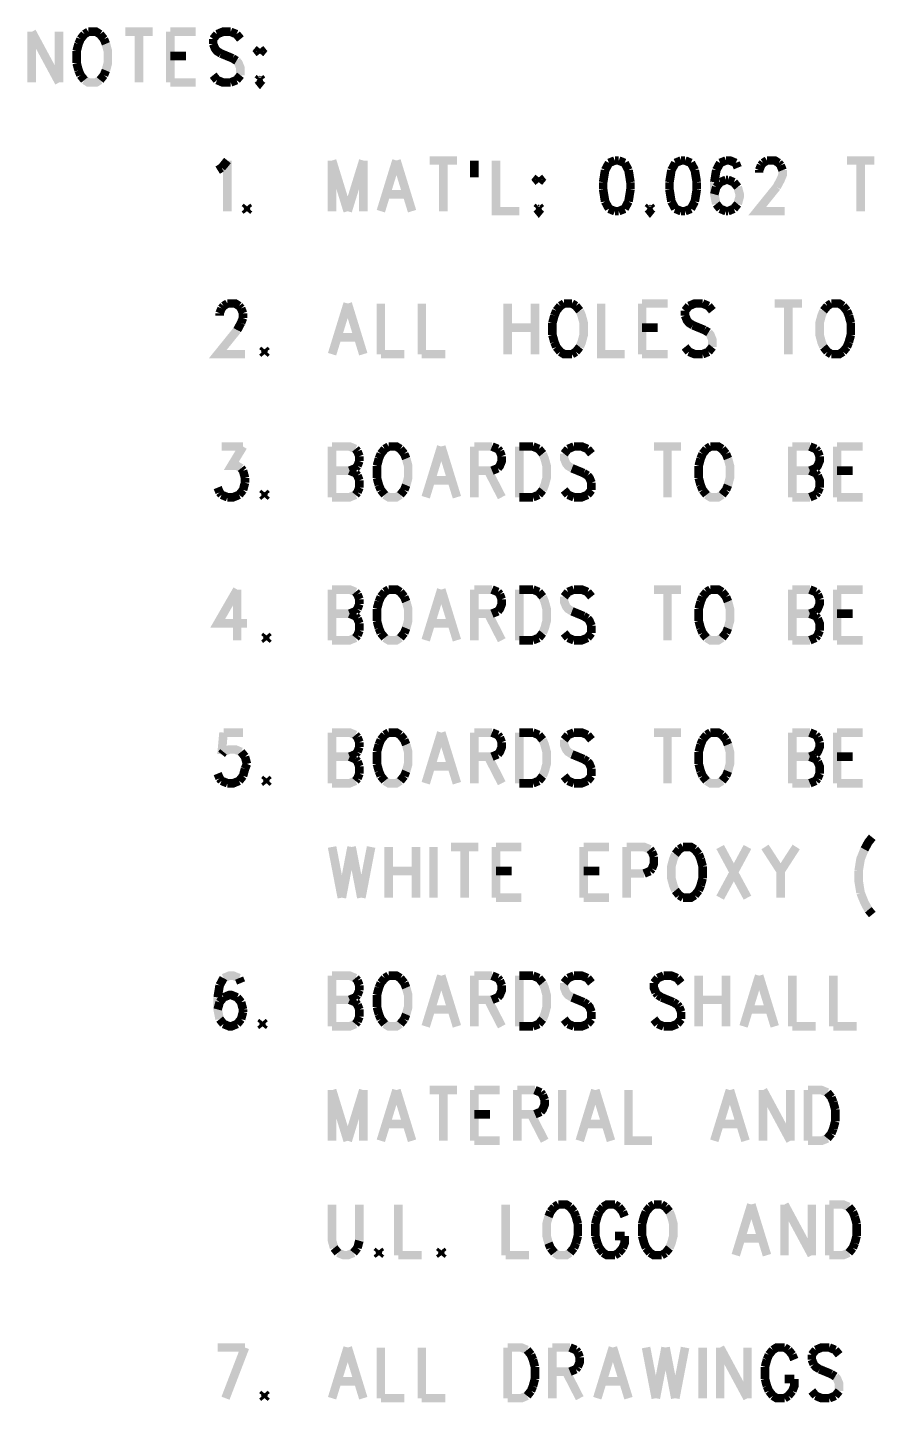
# Model space of a CAD drawing. Extents: x 7.02 to 14.89, y 5.02 to 10.28.
# Drawn here: x 7.025 to 8.513, y 5.025 to 7.429 of the extents above; entities that cross this region are included whole.
import ezdxf

# ---------------------------------------------------------------- set-up
doc = ezdxf.new("R2010")
doc.units = 0
doc.layers.add('DD_PHO', color=6, linetype='CONTINUOUS')

msp = doc.modelspace()

# ---------------------------------------------------------------- linework, layer by layer
at = {"layer": 'DD_PHO', "const_width": 0.015}
for points in [[(7.0325, 7.42109), (7.0325, 7.3325)], [(7.0325, 7.42109), (7.08022, 7.3325)], [(7.08022, 7.42109), (7.08022, 7.3325)], [(7.13136, 7.42109), (7.12454, 7.41687)], [(7.15181, 7.41687), (7.145, 7.42109), (7.13136, 7.42109)], [(7.19613, 7.42109), (7.24386, 7.42109)], [(7.22, 7.42109), (7.22, 7.3325)], [(7.27454, 7.42109), (7.27454, 7.3325)], [(7.27454, 7.42109), (7.31886, 7.42109)], [(7.38022, 7.42109), (7.36659, 7.42109), (7.35636, 7.41687)], [(7.39045, 7.41687), (7.38022, 7.42109)], [(7.11431, 7.4), (7.1109, 7.38734)], [(7.11772, 7.40843), (7.11431, 7.4)], [(7.12454, 7.41687), (7.11772, 7.40843)], [(7.15863, 7.40843), (7.15181, 7.41687)], [(7.16204, 7.4), (7.15863, 7.40843)], [(7.16204, 7.35359), (7.16545, 7.36625), (7.16545, 7.38734), (7.16204, 7.4)], [(7.35636, 7.41687), (7.34954, 7.40843)], [(7.34954, 7.40843), (7.34954, 7.4)], [(7.34954, 7.4), (7.35295, 7.39156), (7.35636, 7.38734), (7.36318, 7.38312)], [(7.39727, 7.40843), (7.39045, 7.41687)], [(7.1109, 7.38734), (7.1109, 7.36625)], [(7.27454, 7.3789), (7.30181, 7.3789)], [(7.36318, 7.38312), (7.38363, 7.37468)], [(7.38363, 7.37468), (7.39045, 7.37046)], [(7.43136, 7.39156), (7.42795, 7.38734), (7.43136, 7.38312)], [(7.43136, 7.38312), (7.43477, 7.38734), (7.43136, 7.39156)], [(7.1109, 7.36625), (7.11431, 7.35359)], [(7.11431, 7.35359), (7.11772, 7.34515)], [(7.15863, 7.34515), (7.16204, 7.35359)], [(7.39045, 7.37046), (7.39386, 7.36625), (7.39727, 7.35781), (7.39727, 7.34515)], [(7.11772, 7.34515), (7.12454, 7.33671)], [(7.12454, 7.33671), (7.13136, 7.3325), (7.145, 7.3325), (7.15181, 7.33671)], [(7.15181, 7.33671), (7.15863, 7.34515)], [(7.27454, 7.3325), (7.31886, 7.3325)], [(7.35636, 7.33671), (7.34954, 7.34515)], [(7.38022, 7.3325), (7.36659, 7.3325), (7.35636, 7.33671)], [(7.39045, 7.33671), (7.38022, 7.3325)], [(7.39727, 7.34515), (7.39045, 7.33671)], [(7.43136, 7.34093), (7.42795, 7.33671)], [(7.42795, 7.33671), (7.43136, 7.3325), (7.43477, 7.33671)], [(7.43477, 7.33671), (7.43136, 7.34093)], [(7.3575, 7.17921), (7.36431, 7.18343)], [(7.36431, 7.18343), (7.37454, 7.19609)], [(7.37454, 7.19609), (7.37454, 7.1075)], [(7.5575, 7.19609), (7.5575, 7.1075)], [(7.5575, 7.19609), (7.58477, 7.1075)], [(7.61204, 7.19609), (7.58477, 7.1075)], [(7.61204, 7.19609), (7.61204, 7.1075)], [(7.67, 7.19609), (7.64272, 7.1075)], [(7.67, 7.19609), (7.69727, 7.1075)], [(7.72795, 7.19609), (7.77568, 7.19609)], [(7.75181, 7.19609), (7.75181, 7.1075)], [(7.80636, 7.19609), (7.80636, 7.16656)], [(7.84386, 7.19609), (7.84386, 7.1075), (7.88477, 7.1075)], [(8.04159, 7.19187), (8.03477, 7.17921)], [(8.05181, 7.19609), (8.04159, 7.19187)], [(8.05863, 7.19609), (8.05181, 7.19609)], [(8.06886, 7.19187), (8.05863, 7.19609)], [(8.07568, 7.17921), (8.06886, 7.19187)], [(8.1575, 7.19187), (8.15068, 7.17921)], [(8.16772, 7.19609), (8.1575, 7.19187)], [(8.17454, 7.19609), (8.16772, 7.19609)], [(8.18477, 7.19187), (8.17454, 7.19609)], [(8.19159, 7.17921), (8.18477, 7.19187)], [(8.2359, 7.19187), (8.22909, 7.17921)], [(8.24613, 7.19609), (8.2359, 7.19187)], [(8.26318, 7.19187), (8.25295, 7.19609), (8.24613, 7.19609)], [(8.26659, 7.18343), (8.26318, 7.19187)], [(8.30409, 7.17921), (8.3075, 7.18765)], [(8.3075, 7.18765), (8.3109, 7.19187)], [(8.3109, 7.19187), (8.31772, 7.19609)], [(8.31772, 7.19609), (8.33136, 7.19609), (8.33818, 7.19187)], [(8.33818, 7.19187), (8.34159, 7.18765)], [(8.34159, 7.18765), (8.345, 7.17921)], [(8.4575, 7.19609), (8.50522, 7.19609)], [(8.48136, 7.19609), (8.48136, 7.1075)], [(7.91886, 7.16656), (7.91545, 7.16234), (7.91886, 7.15812)], [(7.91886, 7.15812), (7.92227, 7.16234), (7.91886, 7.16656)], [(8.03477, 7.17921), (8.03136, 7.15812)], [(8.03136, 7.15812), (8.03136, 7.14546)], [(8.07909, 7.15812), (8.07568, 7.17921)], [(8.07909, 7.14546), (8.07909, 7.15812)], [(8.15068, 7.17921), (8.14727, 7.15812)], [(8.14727, 7.15812), (8.14727, 7.14546)], [(8.195, 7.15812), (8.19159, 7.17921)], [(8.195, 7.14546), (8.195, 7.15812)], [(8.22909, 7.17921), (8.22568, 7.15812)], [(8.22568, 7.15812), (8.22568, 7.13703), (8.22909, 7.12015)], [(8.2359, 7.15812), (8.22909, 7.14968)], [(8.24613, 7.16234), (8.2359, 7.15812)], [(8.24954, 7.16234), (8.24613, 7.16234)], [(8.25977, 7.15812), (8.24954, 7.16234)], [(8.26659, 7.14968), (8.25977, 7.15812)], [(8.30409, 7.175), (8.30409, 7.17921)], [(8.345, 7.17921), (8.345, 7.17078), (8.34159, 7.16234), (8.33477, 7.14968)], [(7.65295, 7.13703), (7.68704, 7.13703)], [(8.03136, 7.14546), (8.03477, 7.12437)], [(8.07568, 7.12437), (8.07909, 7.14546)], [(8.14727, 7.14546), (8.15068, 7.12437)], [(8.19159, 7.12437), (8.195, 7.14546)], [(8.22909, 7.14968), (8.22568, 7.13703)], [(8.26659, 7.12015), (8.27, 7.13281), (8.27, 7.13703), (8.26659, 7.14968)], [(8.33477, 7.14968), (8.30068, 7.1075), (8.3484, 7.1075)], [(7.40863, 7.11593), (7.40522, 7.11171)], [(7.40522, 7.11171), (7.40863, 7.1075)], [(7.41204, 7.11171), (7.40863, 7.11593)], [(7.40863, 7.1075), (7.41204, 7.11171)], [(7.91886, 7.11593), (7.91545, 7.11171)], [(7.91545, 7.11171), (7.91886, 7.1075), (7.92227, 7.11171)], [(7.92227, 7.11171), (7.91886, 7.11593)], [(8.03477, 7.12437), (8.04159, 7.11171)], [(8.04159, 7.11171), (8.05181, 7.1075)], [(8.05181, 7.1075), (8.05863, 7.1075)], [(8.05863, 7.1075), (8.06886, 7.11171)], [(8.06886, 7.11171), (8.07568, 7.12437)], [(8.11318, 7.11593), (8.10977, 7.11171)], [(8.10977, 7.11171), (8.11318, 7.1075), (8.11659, 7.11171)], [(8.11659, 7.11171), (8.11318, 7.11593)], [(8.15068, 7.12437), (8.1575, 7.11171)], [(8.1575, 7.11171), (8.16772, 7.1075)], [(8.16772, 7.1075), (8.17454, 7.1075)], [(8.17454, 7.1075), (8.18477, 7.11171)], [(8.18477, 7.11171), (8.19159, 7.12437)], [(8.22909, 7.12015), (8.2359, 7.11171)], [(8.2359, 7.11171), (8.24613, 7.1075)], [(8.24613, 7.1075), (8.24954, 7.1075)], [(8.24954, 7.1075), (8.25977, 7.11171)], [(8.25977, 7.11171), (8.26659, 7.12015)], [(7.36431, 6.93765), (7.36772, 6.94187)], [(7.36772, 6.94187), (7.37454, 6.94609)], [(7.37454, 6.94609), (7.38818, 6.94609), (7.395, 6.94187)], [(7.395, 6.94187), (7.3984, 6.93765)], [(7.58477, 6.94609), (7.5575, 6.8575)], [(7.58477, 6.94609), (7.61204, 6.8575)], [(7.64272, 6.94609), (7.64272, 6.8575)], [(7.71431, 6.94609), (7.71431, 6.8575)], [(7.86431, 6.94609), (7.86431, 6.8575)], [(7.91204, 6.94609), (7.91204, 6.8575)], [(7.95636, 6.94187), (7.94954, 6.93343)], [(7.96318, 6.94609), (7.95636, 6.94187)], [(7.97681, 6.94609), (7.96318, 6.94609)], [(7.98363, 6.94187), (7.97681, 6.94609)], [(7.99045, 6.93343), (7.98363, 6.94187)], [(8.02795, 6.94609), (8.02795, 6.8575), (8.06886, 6.8575)], [(8.09954, 6.94609), (8.09954, 6.8575)], [(8.09954, 6.94609), (8.14386, 6.94609)], [(8.18136, 6.94187), (8.17454, 6.93343)], [(8.20522, 6.94609), (8.19159, 6.94609), (8.18136, 6.94187)], [(8.21545, 6.94187), (8.20522, 6.94609)], [(8.22227, 6.93343), (8.21545, 6.94187)], [(8.33136, 6.94609), (8.37909, 6.94609)], [(8.35522, 6.94609), (8.35522, 6.8575)], [(8.4234, 6.94187), (8.41659, 6.93343)], [(8.43022, 6.94609), (8.4234, 6.94187)], [(8.45068, 6.94187), (8.44386, 6.94609), (8.43022, 6.94609)], [(8.4575, 6.93343), (8.45068, 6.94187)], [(7.3609, 6.92921), (7.36431, 6.93765)], [(7.3609, 6.925), (7.3609, 6.92921)], [(7.3984, 6.93765), (7.40181, 6.92921)], [(7.40181, 6.92078), (7.3984, 6.91234)], [(7.40181, 6.92921), (7.40181, 6.92078)], [(7.94613, 6.925), (7.94272, 6.91234)], [(7.94954, 6.93343), (7.94613, 6.925)], [(7.99045, 6.87015), (7.99386, 6.87859), (7.99727, 6.89125), (7.99727, 6.91234), (7.99386, 6.925), (7.99045, 6.93343)], [(8.17454, 6.93343), (8.17454, 6.925)], [(8.17454, 6.925), (8.17795, 6.91656), (8.18136, 6.91234), (8.18818, 6.90812)], [(8.41659, 6.93343), (8.41318, 6.925), (8.40977, 6.91234), (8.40977, 6.89125), (8.41318, 6.87859), (8.41659, 6.87015)], [(8.4609, 6.925), (8.4575, 6.93343)], [(8.46431, 6.91234), (8.4609, 6.925)], [(7.39159, 6.89968), (7.3575, 6.8575), (7.40522, 6.8575)], [(7.3984, 6.91234), (7.39159, 6.89968)], [(7.86431, 6.9039), (7.91204, 6.9039)], [(7.94272, 6.91234), (7.94272, 6.89125)], [(7.94272, 6.89125), (7.94613, 6.87859)], [(8.09954, 6.9039), (8.12681, 6.9039)], [(8.18818, 6.90812), (8.20863, 6.89968)], [(8.20863, 6.89968), (8.21545, 6.89546)], [(8.21545, 6.89546), (8.21886, 6.89125), (8.22227, 6.88281), (8.22227, 6.87015)], [(8.4609, 6.87859), (8.46431, 6.89125)], [(8.46431, 6.89125), (8.46431, 6.91234)], [(7.56772, 6.88703), (7.60181, 6.88703)], [(7.94613, 6.87859), (7.94954, 6.87015)], [(7.94954, 6.87015), (7.95636, 6.86171)], [(7.98363, 6.86171), (7.99045, 6.87015)], [(8.18136, 6.86171), (8.17454, 6.87015)], [(8.22227, 6.87015), (8.21545, 6.86171)], [(8.41659, 6.87015), (8.4234, 6.86171)], [(8.45068, 6.86171), (8.4575, 6.87015)], [(8.4575, 6.87015), (8.4609, 6.87859)], [(7.43931, 6.86593), (7.4359, 6.86171)], [(7.4359, 6.86171), (7.43931, 6.8575)], [(7.44272, 6.86171), (7.43931, 6.86593)], [(7.43931, 6.8575), (7.44272, 6.86171)], [(7.64272, 6.8575), (7.68363, 6.8575)], [(7.71431, 6.8575), (7.75522, 6.8575)], [(7.95636, 6.86171), (7.96318, 6.8575), (7.97681, 6.8575)], [(7.97681, 6.8575), (7.98363, 6.86171)], [(8.09954, 6.8575), (8.14386, 6.8575)], [(8.20522, 6.8575), (8.19159, 6.8575), (8.18136, 6.86171)], [(8.21545, 6.86171), (8.20522, 6.8575)], [(8.4234, 6.86171), (8.43022, 6.8575)], [(8.43022, 6.8575), (8.44386, 6.8575), (8.45068, 6.86171)], [(7.36431, 6.69609), (7.40181, 6.69609)], [(7.40181, 6.69609), (7.38136, 6.66234), (7.39159, 6.66234), (7.3984, 6.65812)], [(7.5575, 6.69609), (7.5575, 6.6075)], [(7.5575, 6.69609), (7.58818, 6.69609), (7.5984, 6.69187)], [(7.5984, 6.69187), (7.60181, 6.68765)], [(7.60181, 6.68765), (7.60522, 6.67921)], [(7.60522, 6.67921), (7.60522, 6.67078)], [(7.63931, 6.675), (7.6359, 6.66234)], [(7.64272, 6.68343), (7.63931, 6.675)], [(7.64954, 6.69187), (7.64272, 6.68343)], [(7.65636, 6.69609), (7.64954, 6.69187)], [(7.67681, 6.69187), (7.67, 6.69609), (7.65636, 6.69609)], [(7.68363, 6.68343), (7.67681, 6.69187)], [(7.68704, 6.675), (7.68363, 6.68343)], [(7.68704, 6.62859), (7.69045, 6.64125), (7.69045, 6.66234), (7.68704, 6.675)], [(7.7484, 6.69609), (7.72113, 6.6075)], [(7.7484, 6.69609), (7.77568, 6.6075)], [(7.80636, 6.69609), (7.80636, 6.6075)], [(7.80636, 6.69609), (7.83704, 6.69609)], [(7.83704, 6.69609), (7.84727, 6.69187)], [(7.84727, 6.69187), (7.85068, 6.68765)], [(7.85409, 6.67921), (7.85409, 6.67078), (7.85068, 6.66234), (7.84727, 6.65812)], [(7.85068, 6.68765), (7.85409, 6.67921)], [(7.88477, 6.69609), (7.88477, 6.6075)], [(7.88477, 6.69609), (7.90863, 6.69609)], [(7.90863, 6.69609), (7.91886, 6.69187)], [(7.91886, 6.69187), (7.92568, 6.68343)], [(7.92568, 6.68343), (7.92909, 6.675), (7.9325, 6.66234), (7.9325, 6.64125), (7.92909, 6.62859), (7.92568, 6.62015)], [(7.97, 6.69187), (7.96318, 6.68343)], [(7.96318, 6.68343), (7.96318, 6.675), (7.96659, 6.66656), (7.97, 6.66234), (7.97681, 6.65812)], [(7.98022, 6.69609), (7.97, 6.69187)], [(8.00409, 6.69187), (7.99386, 6.69609), (7.98022, 6.69609)], [(8.0109, 6.68343), (8.00409, 6.69187)], [(8.12, 6.69609), (8.16772, 6.69609)], [(8.14386, 6.69609), (8.14386, 6.6075)], [(8.20181, 6.675), (8.1984, 6.66234)], [(8.20522, 6.68343), (8.20181, 6.675)], [(8.21204, 6.69187), (8.20522, 6.68343)], [(8.21886, 6.69609), (8.21204, 6.69187)], [(8.23931, 6.69187), (8.2325, 6.69609), (8.21886, 6.69609)], [(8.24613, 6.68343), (8.23931, 6.69187)], [(8.24954, 6.675), (8.24613, 6.68343)], [(8.24954, 6.62859), (8.25295, 6.64125), (8.25295, 6.66234), (8.24954, 6.675)], [(8.36204, 6.69609), (8.36204, 6.6075)], [(8.36204, 6.69609), (8.39272, 6.69609)], [(8.39272, 6.69609), (8.40295, 6.69187)], [(8.40295, 6.69187), (8.40636, 6.68765)], [(8.40977, 6.67921), (8.40977, 6.67078), (8.40636, 6.66234), (8.40295, 6.65812)], [(8.40636, 6.68765), (8.40977, 6.67921)], [(8.44045, 6.69609), (8.44045, 6.6075)], [(8.44045, 6.69609), (8.48477, 6.69609)], [(7.3984, 6.65812), (7.40181, 6.6539)], [(7.40181, 6.6539), (7.40522, 6.64125)], [(7.5575, 6.6539), (7.58818, 6.6539)], [(7.5984, 6.65812), (7.58818, 6.6539)], [(7.58818, 6.6539), (7.5984, 6.64968)], [(7.60181, 6.66234), (7.5984, 6.65812)], [(7.60522, 6.67078), (7.60181, 6.66234)], [(7.6359, 6.66234), (7.6359, 6.64125)], [(7.83704, 6.6539), (7.80636, 6.6539)], [(7.83022, 6.6539), (7.85409, 6.6075)], [(7.84727, 6.65812), (7.83704, 6.6539)], [(7.97681, 6.65812), (7.99727, 6.64968)], [(8.1984, 6.66234), (8.1984, 6.64125)], [(8.36204, 6.6539), (8.39272, 6.6539)], [(8.40295, 6.65812), (8.39272, 6.6539)], [(8.39272, 6.6539), (8.40295, 6.64968)], [(8.44045, 6.6539), (8.46772, 6.6539)], [(7.40522, 6.63281), (7.40181, 6.62015)], [(7.40522, 6.64125), (7.40522, 6.63281)], [(7.5984, 6.64968), (7.60181, 6.64546)], [(7.60181, 6.64546), (7.60522, 6.63703)], [(7.60522, 6.63703), (7.60522, 6.62437)], [(7.6359, 6.64125), (7.63931, 6.62859)], [(7.63931, 6.62859), (7.64272, 6.62015)], [(7.68363, 6.62015), (7.68704, 6.62859)], [(7.73136, 6.63703), (7.76545, 6.63703)], [(7.99727, 6.64968), (8.00409, 6.64546)], [(8.00409, 6.64546), (8.0075, 6.64125), (8.0109, 6.63281)], [(8.0109, 6.63281), (8.0109, 6.62015)], [(8.1984, 6.64125), (8.20181, 6.62859)], [(8.20181, 6.62859), (8.20522, 6.62015)], [(8.24613, 6.62015), (8.24954, 6.62859)], [(8.40295, 6.64968), (8.40636, 6.64546)], [(8.40636, 6.64546), (8.40977, 6.63703), (8.40977, 6.62437)], [(7.3609, 6.61593), (7.3575, 6.62437)], [(7.36431, 6.61171), (7.3609, 6.61593)], [(7.37454, 6.6075), (7.36431, 6.61171)], [(7.395, 6.61171), (7.38477, 6.6075), (7.37454, 6.6075)], [(7.40181, 6.62015), (7.395, 6.61171)], [(7.43931, 6.61593), (7.4359, 6.61171)], [(7.4359, 6.61171), (7.43931, 6.6075)], [(7.44272, 6.61171), (7.43931, 6.61593)], [(7.43931, 6.6075), (7.44272, 6.61171)], [(7.5984, 6.61171), (7.58818, 6.6075), (7.5575, 6.6075)], [(7.60181, 6.61593), (7.5984, 6.61171)], [(7.60522, 6.62437), (7.60181, 6.61593)], [(7.64272, 6.62015), (7.64954, 6.61171)], [(7.64954, 6.61171), (7.65636, 6.6075), (7.67, 6.6075), (7.67681, 6.61171)], [(7.67681, 6.61171), (7.68363, 6.62015)], [(7.90863, 6.6075), (7.88477, 6.6075)], [(7.91886, 6.61171), (7.90863, 6.6075)], [(7.92568, 6.62015), (7.91886, 6.61171)], [(7.97, 6.61171), (7.96318, 6.62015)], [(7.98022, 6.6075), (7.97, 6.61171)], [(8.00409, 6.61171), (7.99386, 6.6075), (7.98022, 6.6075)], [(8.0109, 6.62015), (8.00409, 6.61171)], [(8.20522, 6.62015), (8.21204, 6.61171)], [(8.21204, 6.61171), (8.21886, 6.6075), (8.2325, 6.6075), (8.23931, 6.61171)], [(8.23931, 6.61171), (8.24613, 6.62015)], [(8.39272, 6.6075), (8.36204, 6.6075)], [(8.40295, 6.61171), (8.39272, 6.6075)], [(8.40636, 6.61593), (8.40295, 6.61171)], [(8.40977, 6.62437), (8.40636, 6.61593)], [(8.44045, 6.6075), (8.48477, 6.6075)], [(7.39159, 6.44609), (7.3575, 6.38703), (7.40863, 6.38703)], [(7.39159, 6.44609), (7.39159, 6.3575)], [(7.5575, 6.44609), (7.5575, 6.3575)], [(7.5575, 6.44609), (7.58818, 6.44609), (7.5984, 6.44187)], [(7.5984, 6.44187), (7.60181, 6.43765)], [(7.60181, 6.43765), (7.60522, 6.42921)], [(7.64954, 6.44187), (7.64272, 6.43343)], [(7.65636, 6.44609), (7.64954, 6.44187)], [(7.67681, 6.44187), (7.67, 6.44609), (7.65636, 6.44609)], [(7.68363, 6.43343), (7.67681, 6.44187)], [(7.7484, 6.44609), (7.72113, 6.3575)], [(7.7484, 6.44609), (7.77568, 6.3575)], [(7.80636, 6.44609), (7.80636, 6.3575)], [(7.80636, 6.44609), (7.83704, 6.44609)], [(7.83704, 6.44609), (7.84727, 6.44187)], [(7.84727, 6.44187), (7.85068, 6.43765)], [(7.85068, 6.43765), (7.85409, 6.42921)], [(7.88477, 6.44609), (7.88477, 6.3575)], [(7.88477, 6.44609), (7.90863, 6.44609)], [(7.90863, 6.44609), (7.91886, 6.44187)], [(7.91886, 6.44187), (7.92568, 6.43343)], [(7.97, 6.44187), (7.96318, 6.43343)], [(7.98022, 6.44609), (7.97, 6.44187)], [(8.00409, 6.44187), (7.99386, 6.44609), (7.98022, 6.44609)], [(8.0109, 6.43343), (8.00409, 6.44187)], [(8.12, 6.44609), (8.16772, 6.44609)], [(8.14386, 6.44609), (8.14386, 6.3575)], [(8.21204, 6.44187), (8.20522, 6.43343)], [(8.21886, 6.44609), (8.21204, 6.44187)], [(8.23931, 6.44187), (8.2325, 6.44609), (8.21886, 6.44609)], [(8.24613, 6.43343), (8.23931, 6.44187)], [(8.36204, 6.44609), (8.36204, 6.3575)], [(8.36204, 6.44609), (8.39272, 6.44609)], [(8.39272, 6.44609), (8.40295, 6.44187)], [(8.40295, 6.44187), (8.40636, 6.43765)], [(8.40636, 6.43765), (8.40977, 6.42921)], [(8.44045, 6.44609), (8.44045, 6.3575)], [(8.44045, 6.44609), (8.48477, 6.44609)], [(7.60181, 6.41234), (7.5984, 6.40812)], [(7.60522, 6.42078), (7.60181, 6.41234)], [(7.60522, 6.42921), (7.60522, 6.42078)], [(7.63931, 6.425), (7.6359, 6.41234)], [(7.6359, 6.41234), (7.6359, 6.39125)], [(7.64272, 6.43343), (7.63931, 6.425)], [(7.68704, 6.425), (7.68363, 6.43343)], [(7.68704, 6.37859), (7.69045, 6.39125), (7.69045, 6.41234), (7.68704, 6.425)], [(7.85409, 6.42921), (7.85409, 6.42078), (7.85068, 6.41234), (7.84727, 6.40812)], [(7.92568, 6.43343), (7.92909, 6.425), (7.9325, 6.41234), (7.9325, 6.39125), (7.92909, 6.37859), (7.92568, 6.37015)], [(7.96318, 6.43343), (7.96318, 6.425), (7.96659, 6.41656), (7.97, 6.41234), (7.97681, 6.40812)], [(8.20181, 6.425), (8.1984, 6.41234)], [(8.1984, 6.41234), (8.1984, 6.39125)], [(8.20522, 6.43343), (8.20181, 6.425)], [(8.24954, 6.425), (8.24613, 6.43343)], [(8.24954, 6.37859), (8.25295, 6.39125), (8.25295, 6.41234), (8.24954, 6.425)], [(8.40977, 6.42921), (8.40977, 6.42078), (8.40636, 6.41234), (8.40295, 6.40812)], [(7.5575, 6.4039), (7.58818, 6.4039)], [(7.5984, 6.40812), (7.58818, 6.4039)], [(7.58818, 6.4039), (7.5984, 6.39968)], [(7.5984, 6.39968), (7.60181, 6.39546)], [(7.60181, 6.39546), (7.60522, 6.38703)], [(7.60522, 6.38703), (7.60522, 6.37437)], [(7.6359, 6.39125), (7.63931, 6.37859)], [(7.73136, 6.38703), (7.76545, 6.38703)], [(7.83704, 6.4039), (7.80636, 6.4039)], [(7.83022, 6.4039), (7.85409, 6.3575)], [(7.84727, 6.40812), (7.83704, 6.4039)], [(7.97681, 6.40812), (7.99727, 6.39968)], [(7.99727, 6.39968), (8.00409, 6.39546)], [(8.00409, 6.39546), (8.0075, 6.39125), (8.0109, 6.38281)], [(8.1984, 6.39125), (8.20181, 6.37859)], [(8.36204, 6.4039), (8.39272, 6.4039)], [(8.40295, 6.40812), (8.39272, 6.4039)], [(8.39272, 6.4039), (8.40295, 6.39968)], [(8.40295, 6.39968), (8.40636, 6.39546)], [(8.40636, 6.39546), (8.40977, 6.38703), (8.40977, 6.37437)], [(8.44045, 6.4039), (8.46772, 6.4039)], [(7.44272, 6.36593), (7.43931, 6.36171)], [(7.44613, 6.36171), (7.44272, 6.36593)], [(7.60181, 6.36593), (7.5984, 6.36171)], [(7.60522, 6.37437), (7.60181, 6.36593)], [(7.63931, 6.37859), (7.64272, 6.37015)], [(7.64272, 6.37015), (7.64954, 6.36171)], [(7.67681, 6.36171), (7.68363, 6.37015)], [(7.68363, 6.37015), (7.68704, 6.37859)], [(7.92568, 6.37015), (7.91886, 6.36171)], [(7.97, 6.36171), (7.96318, 6.37015)], [(8.0109, 6.37015), (8.00409, 6.36171)], [(8.0109, 6.38281), (8.0109, 6.37015)], [(8.20181, 6.37859), (8.20522, 6.37015)], [(8.20522, 6.37015), (8.21204, 6.36171)], [(8.23931, 6.36171), (8.24613, 6.37015)], [(8.24613, 6.37015), (8.24954, 6.37859)], [(8.40636, 6.36593), (8.40295, 6.36171)], [(8.40977, 6.37437), (8.40636, 6.36593)], [(7.43931, 6.36171), (7.44272, 6.3575)], [(7.44272, 6.3575), (7.44613, 6.36171)], [(7.5984, 6.36171), (7.58818, 6.3575), (7.5575, 6.3575)], [(7.64954, 6.36171), (7.65636, 6.3575), (7.67, 6.3575), (7.67681, 6.36171)], [(7.90863, 6.3575), (7.88477, 6.3575)], [(7.91886, 6.36171), (7.90863, 6.3575)], [(7.98022, 6.3575), (7.97, 6.36171)], [(8.00409, 6.36171), (7.99386, 6.3575), (7.98022, 6.3575)], [(8.21204, 6.36171), (8.21886, 6.3575), (8.2325, 6.3575), (8.23931, 6.36171)], [(8.39272, 6.3575), (8.36204, 6.3575)], [(8.40295, 6.36171), (8.39272, 6.3575)], [(8.44045, 6.3575), (8.48477, 6.3575)], [(7.36772, 6.19609), (7.36431, 6.15812)], [(7.40181, 6.19609), (7.36772, 6.19609)], [(7.5575, 6.19609), (7.5575, 6.1075)], [(7.5575, 6.19609), (7.58818, 6.19609), (7.5984, 6.19187)], [(7.65636, 6.19609), (7.64954, 6.19187)], [(7.67681, 6.19187), (7.67, 6.19609), (7.65636, 6.19609)], [(7.7484, 6.19609), (7.72113, 6.1075)], [(7.7484, 6.19609), (7.77568, 6.1075)], [(7.80636, 6.19609), (7.80636, 6.1075)], [(7.80636, 6.19609), (7.83704, 6.19609)], [(7.83704, 6.19609), (7.84727, 6.19187)], [(7.88477, 6.19609), (7.88477, 6.1075)], [(7.88477, 6.19609), (7.90863, 6.19609)], [(7.90863, 6.19609), (7.91886, 6.19187)], [(7.98022, 6.19609), (7.97, 6.19187)], [(8.00409, 6.19187), (7.99386, 6.19609), (7.98022, 6.19609)], [(8.12, 6.19609), (8.16772, 6.19609)], [(8.14386, 6.19609), (8.14386, 6.1075)], [(8.21886, 6.19609), (8.21204, 6.19187)], [(8.23931, 6.19187), (8.2325, 6.19609), (8.21886, 6.19609)], [(8.36204, 6.19609), (8.36204, 6.1075)], [(8.36204, 6.19609), (8.39272, 6.19609)], [(8.39272, 6.19609), (8.40295, 6.19187)], [(8.44045, 6.19609), (8.44045, 6.1075)], [(8.44045, 6.19609), (8.48477, 6.19609)], [(7.5984, 6.19187), (7.60181, 6.18765)], [(7.60181, 6.18765), (7.60522, 6.17921)], [(7.60522, 6.17078), (7.60181, 6.16234)], [(7.60522, 6.17921), (7.60522, 6.17078)], [(7.63931, 6.175), (7.6359, 6.16234)], [(7.64272, 6.18343), (7.63931, 6.175)], [(7.64954, 6.19187), (7.64272, 6.18343)], [(7.68363, 6.18343), (7.67681, 6.19187)], [(7.68704, 6.175), (7.68363, 6.18343)], [(7.68704, 6.12859), (7.69045, 6.14125), (7.69045, 6.16234), (7.68704, 6.175)], [(7.84727, 6.19187), (7.85068, 6.18765)], [(7.85409, 6.17921), (7.85409, 6.17078), (7.85068, 6.16234), (7.84727, 6.15812)], [(7.85068, 6.18765), (7.85409, 6.17921)], [(7.91886, 6.19187), (7.92568, 6.18343)], [(7.92568, 6.18343), (7.92909, 6.175), (7.9325, 6.16234), (7.9325, 6.14125), (7.92909, 6.12859), (7.92568, 6.12015)], [(7.97, 6.19187), (7.96318, 6.18343)], [(7.96318, 6.18343), (7.96318, 6.175), (7.96659, 6.16656), (7.97, 6.16234), (7.97681, 6.15812)], [(8.0109, 6.18343), (8.00409, 6.19187)], [(8.20181, 6.175), (8.1984, 6.16234)], [(8.20522, 6.18343), (8.20181, 6.175)], [(8.21204, 6.19187), (8.20522, 6.18343)], [(8.24613, 6.18343), (8.23931, 6.19187)], [(8.24954, 6.175), (8.24613, 6.18343)], [(8.24954, 6.12859), (8.25295, 6.14125), (8.25295, 6.16234), (8.24954, 6.175)], [(8.40295, 6.19187), (8.40636, 6.18765)], [(8.40977, 6.17921), (8.40977, 6.17078), (8.40636, 6.16234), (8.40295, 6.15812)], [(8.40636, 6.18765), (8.40977, 6.17921)], [(7.36431, 6.15812), (7.36772, 6.16234)], [(7.36772, 6.16234), (7.37795, 6.16656), (7.38818, 6.16656), (7.3984, 6.16234)], [(7.3984, 6.16234), (7.40522, 6.1539)], [(7.40522, 6.1539), (7.40863, 6.14125)], [(7.5575, 6.1539), (7.58818, 6.1539)], [(7.5984, 6.15812), (7.58818, 6.1539)], [(7.58818, 6.1539), (7.5984, 6.14968)], [(7.60181, 6.16234), (7.5984, 6.15812)], [(7.5984, 6.14968), (7.60181, 6.14546)], [(7.6359, 6.16234), (7.6359, 6.14125)], [(7.83704, 6.1539), (7.80636, 6.1539)], [(7.83022, 6.1539), (7.85409, 6.1075)], [(7.84727, 6.15812), (7.83704, 6.1539)], [(7.97681, 6.15812), (7.99727, 6.14968)], [(7.99727, 6.14968), (8.00409, 6.14546)], [(8.1984, 6.16234), (8.1984, 6.14125)], [(8.36204, 6.1539), (8.39272, 6.1539)], [(8.40295, 6.15812), (8.39272, 6.1539)], [(8.39272, 6.1539), (8.40295, 6.14968)], [(8.40295, 6.14968), (8.40636, 6.14546)], [(8.44045, 6.1539), (8.46772, 6.1539)], [(7.3609, 6.11593), (7.3575, 6.12437)], [(7.40522, 6.13281), (7.40181, 6.12015)], [(7.40863, 6.14125), (7.40522, 6.13281)], [(7.60181, 6.14546), (7.60522, 6.13703)], [(7.60522, 6.12437), (7.60181, 6.11593)], [(7.60522, 6.13703), (7.60522, 6.12437)], [(7.6359, 6.14125), (7.63931, 6.12859)], [(7.63931, 6.12859), (7.64272, 6.12015)], [(7.68363, 6.12015), (7.68704, 6.12859)], [(7.73136, 6.13703), (7.76545, 6.13703)], [(8.00409, 6.14546), (8.0075, 6.14125), (8.0109, 6.13281)], [(8.0109, 6.13281), (8.0109, 6.12015)], [(8.1984, 6.14125), (8.20181, 6.12859)], [(8.20181, 6.12859), (8.20522, 6.12015)], [(8.24613, 6.12015), (8.24954, 6.12859)], [(8.40636, 6.14546), (8.40977, 6.13703), (8.40977, 6.12437)], [(8.40977, 6.12437), (8.40636, 6.11593)], [(7.36431, 6.11171), (7.3609, 6.11593)], [(7.37454, 6.1075), (7.36431, 6.11171)], [(7.395, 6.11171), (7.38477, 6.1075), (7.37454, 6.1075)], [(7.40181, 6.12015), (7.395, 6.11171)], [(7.44272, 6.11593), (7.43931, 6.11171)], [(7.43931, 6.11171), (7.44272, 6.1075)], [(7.44613, 6.11171), (7.44272, 6.11593)], [(7.44272, 6.1075), (7.44613, 6.11171)], [(7.5984, 6.11171), (7.58818, 6.1075), (7.5575, 6.1075)], [(7.60181, 6.11593), (7.5984, 6.11171)], [(7.64272, 6.12015), (7.64954, 6.11171)], [(7.64954, 6.11171), (7.65636, 6.1075), (7.67, 6.1075), (7.67681, 6.11171)], [(7.67681, 6.11171), (7.68363, 6.12015)], [(7.90863, 6.1075), (7.88477, 6.1075)], [(7.91886, 6.11171), (7.90863, 6.1075)], [(7.92568, 6.12015), (7.91886, 6.11171)], [(7.97, 6.11171), (7.96318, 6.12015)], [(7.98022, 6.1075), (7.97, 6.11171)], [(8.00409, 6.11171), (7.99386, 6.1075), (7.98022, 6.1075)], [(8.0109, 6.12015), (8.00409, 6.11171)], [(8.20522, 6.12015), (8.21204, 6.11171)], [(8.21204, 6.11171), (8.21886, 6.1075), (8.2325, 6.1075), (8.23931, 6.11171)], [(8.23931, 6.11171), (8.24613, 6.12015)], [(8.39272, 6.1075), (8.36204, 6.1075)], [(8.40295, 6.11171), (8.39272, 6.1075)], [(8.40636, 6.11593), (8.40295, 6.11171)], [(8.44045, 6.1075), (8.48477, 6.1075)], [(8.50181, 6.01296), (8.495, 6.00453), (8.48818, 5.99187)], [(7.5575, 5.99609), (7.57454, 5.9075)], [(7.59159, 5.99609), (7.57454, 5.9075)], [(7.59159, 5.99609), (7.60863, 5.9075)], [(7.62568, 5.99609), (7.60863, 5.9075)], [(7.65636, 5.99609), (7.65636, 5.9075)], [(7.70409, 5.99609), (7.70409, 5.9075)], [(7.73477, 5.99609), (7.73477, 5.9075)], [(7.76545, 5.99609), (7.81318, 5.99609)], [(7.78931, 5.99609), (7.78931, 5.9075)], [(7.84386, 5.99609), (7.84386, 5.9075)], [(7.84386, 5.99609), (7.88818, 5.99609)], [(7.99727, 5.99609), (7.99727, 5.9075)], [(7.99727, 5.99609), (8.04159, 5.99609)], [(8.07227, 5.99609), (8.07227, 5.9075)], [(8.07227, 5.99609), (8.10295, 5.99609), (8.11318, 5.99187)], [(8.11318, 5.99187), (8.11659, 5.98765)], [(8.11659, 5.98765), (8.12, 5.97921)], [(8.12, 5.97921), (8.12, 5.96656), (8.11659, 5.95812)], [(8.1575, 5.98343), (8.15409, 5.975), (8.15068, 5.96234), (8.15068, 5.94125), (8.15409, 5.92859), (8.1575, 5.92015)], [(8.16431, 5.99187), (8.1575, 5.98343)], [(8.17113, 5.99609), (8.16431, 5.99187)], [(8.19159, 5.99187), (8.18477, 5.99609), (8.17113, 5.99609)], [(8.1984, 5.98343), (8.19159, 5.99187)], [(8.20181, 5.975), (8.1984, 5.98343)], [(8.2359, 5.99609), (8.28363, 5.9075)], [(8.28363, 5.99609), (8.2359, 5.9075)], [(8.31431, 5.99609), (8.34159, 5.9539)], [(8.36886, 5.99609), (8.34159, 5.9539)], [(8.48818, 5.99187), (8.48136, 5.975), (8.47795, 5.9539)], [(7.65636, 5.9539), (7.70409, 5.9539)], [(7.84386, 5.9539), (7.87113, 5.9539)], [(7.99727, 5.9539), (8.02454, 5.9539)], [(8.11318, 5.9539), (8.10295, 5.94968)], [(8.11659, 5.95812), (8.11318, 5.9539)], [(8.20522, 5.96234), (8.20181, 5.975)], [(8.20522, 5.94125), (8.20522, 5.96234)], [(8.34159, 5.9539), (8.34159, 5.9075)], [(8.47795, 5.9539), (8.47795, 5.93703), (8.48136, 5.91593)], [(8.10295, 5.94968), (8.07227, 5.94968)], [(8.20181, 5.92859), (8.20522, 5.94125)], [(7.84386, 5.9075), (7.88818, 5.9075)], [(7.99727, 5.9075), (8.04159, 5.9075)], [(8.1575, 5.92015), (8.16431, 5.91171)], [(8.16431, 5.91171), (8.17113, 5.9075)], [(8.17113, 5.9075), (8.18477, 5.9075), (8.19159, 5.91171)], [(8.19159, 5.91171), (8.1984, 5.92015)], [(8.1984, 5.92015), (8.20181, 5.92859)], [(8.48136, 5.91593), (8.48818, 5.89906), (8.495, 5.8864)], [(8.495, 5.8864), (8.50181, 5.87796)], [(7.36772, 5.76687), (7.3609, 5.75421)], [(7.395, 5.76687), (7.38477, 5.77109), (7.37795, 5.77109), (7.36772, 5.76687)], [(7.3984, 5.75843), (7.395, 5.76687)], [(7.5575, 5.77109), (7.5575, 5.6825)], [(7.5575, 5.77109), (7.58818, 5.77109), (7.5984, 5.76687)], [(7.5984, 5.76687), (7.60181, 5.76265)], [(7.60181, 5.76265), (7.60522, 5.75421)], [(7.64954, 5.76687), (7.64272, 5.75843)], [(7.65636, 5.77109), (7.64954, 5.76687)], [(7.67681, 5.76687), (7.67, 5.77109), (7.65636, 5.77109)], [(7.68363, 5.75843), (7.67681, 5.76687)], [(7.7484, 5.77109), (7.72113, 5.6825)], [(7.7484, 5.77109), (7.77568, 5.6825)], [(7.80636, 5.77109), (7.80636, 5.6825)], [(7.80636, 5.77109), (7.83704, 5.77109)], [(7.83704, 5.77109), (7.84727, 5.76687)], [(7.84727, 5.76687), (7.85068, 5.76265)], [(7.85068, 5.76265), (7.85409, 5.75421)], [(7.88477, 5.77109), (7.88477, 5.6825)], [(7.88477, 5.77109), (7.90863, 5.77109)], [(7.90863, 5.77109), (7.91886, 5.76687)], [(7.91886, 5.76687), (7.92568, 5.75843)], [(7.97, 5.76687), (7.96318, 5.75843)], [(7.98022, 5.77109), (7.97, 5.76687)], [(8.00409, 5.76687), (7.99386, 5.77109), (7.98022, 5.77109)], [(8.0109, 5.75843), (8.00409, 5.76687)], [(8.12681, 5.76687), (8.12, 5.75843)], [(8.13704, 5.77109), (8.12681, 5.76687)], [(8.1609, 5.76687), (8.15068, 5.77109), (8.13704, 5.77109)], [(8.16772, 5.75843), (8.1609, 5.76687)], [(8.1984, 5.77109), (8.1984, 5.6825)], [(8.24613, 5.77109), (8.24613, 5.6825)], [(8.30409, 5.77109), (8.27681, 5.6825)], [(8.30409, 5.77109), (8.33136, 5.6825)], [(8.36204, 5.77109), (8.36204, 5.6825)], [(8.43363, 5.77109), (8.43363, 5.6825)], [(7.3609, 5.75421), (7.3575, 5.73312)], [(7.39159, 5.73312), (7.38136, 5.73734), (7.37795, 5.73734), (7.36772, 5.73312)], [(7.60181, 5.73734), (7.5984, 5.73312)], [(7.60522, 5.74578), (7.60181, 5.73734)], [(7.60522, 5.75421), (7.60522, 5.74578)], [(7.63931, 5.75), (7.6359, 5.73734)], [(7.6359, 5.73734), (7.6359, 5.71625)], [(7.64272, 5.75843), (7.63931, 5.75)], [(7.68704, 5.75), (7.68363, 5.75843)], [(7.68704, 5.70359), (7.69045, 5.71625), (7.69045, 5.73734), (7.68704, 5.75)], [(7.85409, 5.75421), (7.85409, 5.74578), (7.85068, 5.73734), (7.84727, 5.73312)], [(7.92568, 5.75843), (7.92909, 5.75), (7.9325, 5.73734), (7.9325, 5.71625), (7.92909, 5.70359), (7.92568, 5.69515)], [(7.96318, 5.75843), (7.96318, 5.75), (7.96659, 5.74156), (7.97, 5.73734), (7.97681, 5.73312)], [(8.12, 5.75843), (8.12, 5.75), (8.1234, 5.74156)], [(8.1234, 5.74156), (8.12681, 5.73734)], [(8.12681, 5.73734), (8.13363, 5.73312)], [(7.3575, 5.73312), (7.3575, 5.71203), (7.3609, 5.69515)], [(7.3609, 5.72468), (7.3575, 5.71203)], [(7.36772, 5.73312), (7.3609, 5.72468)], [(7.3984, 5.72468), (7.39159, 5.73312)], [(7.40181, 5.71203), (7.3984, 5.72468)], [(7.5575, 5.7289), (7.58818, 5.7289)], [(7.5984, 5.73312), (7.58818, 5.7289)], [(7.58818, 5.7289), (7.5984, 5.72468)], [(7.5984, 5.72468), (7.60181, 5.72046)], [(7.60181, 5.72046), (7.60522, 5.71203)], [(7.6359, 5.71625), (7.63931, 5.70359)], [(7.83704, 5.7289), (7.80636, 5.7289)], [(7.83022, 5.7289), (7.85409, 5.6825)], [(7.84727, 5.73312), (7.83704, 5.7289)], [(7.97681, 5.73312), (7.99727, 5.72468)], [(7.99727, 5.72468), (8.00409, 5.72046)], [(8.00409, 5.72046), (8.0075, 5.71625), (8.0109, 5.70781)], [(8.13363, 5.73312), (8.15409, 5.72468)], [(8.15409, 5.72468), (8.1609, 5.72046)], [(8.1609, 5.72046), (8.16431, 5.71625)], [(8.16431, 5.71625), (8.16772, 5.70781)], [(8.1984, 5.7289), (8.24613, 5.7289)], [(7.3609, 5.69515), (7.36772, 5.68671)], [(7.39159, 5.68671), (7.3984, 5.69515)], [(7.3984, 5.69515), (7.40181, 5.70781)], [(7.40181, 5.70781), (7.40181, 5.71203)], [(7.4359, 5.69093), (7.4325, 5.68671)], [(7.43931, 5.68671), (7.4359, 5.69093)], [(7.60181, 5.69093), (7.5984, 5.68671)], [(7.60522, 5.69937), (7.60181, 5.69093)], [(7.60522, 5.71203), (7.60522, 5.69937)], [(7.63931, 5.70359), (7.64272, 5.69515)], [(7.64272, 5.69515), (7.64954, 5.68671)], [(7.67681, 5.68671), (7.68363, 5.69515)], [(7.68363, 5.69515), (7.68704, 5.70359)], [(7.73136, 5.71203), (7.76545, 5.71203)], [(7.92568, 5.69515), (7.91886, 5.68671)], [(7.97, 5.68671), (7.96318, 5.69515)], [(8.0109, 5.69515), (8.00409, 5.68671)], [(8.0109, 5.70781), (8.0109, 5.69515)], [(8.12681, 5.68671), (8.12, 5.69515)], [(8.16772, 5.69515), (8.1609, 5.68671)], [(8.16772, 5.70781), (8.16772, 5.69515)], [(8.28704, 5.71203), (8.32113, 5.71203)], [(7.36772, 5.68671), (7.37795, 5.6825), (7.38136, 5.6825), (7.39159, 5.68671)], [(7.4325, 5.68671), (7.4359, 5.6825)], [(7.4359, 5.6825), (7.43931, 5.68671)], [(7.5984, 5.68671), (7.58818, 5.6825), (7.5575, 5.6825)], [(7.64954, 5.68671), (7.65636, 5.6825), (7.67, 5.6825), (7.67681, 5.68671)], [(7.90863, 5.6825), (7.88477, 5.6825)], [(7.91886, 5.68671), (7.90863, 5.6825)], [(7.98022, 5.6825), (7.97, 5.68671)], [(8.00409, 5.68671), (7.99386, 5.6825), (7.98022, 5.6825)], [(8.13704, 5.6825), (8.12681, 5.68671)], [(8.1609, 5.68671), (8.15068, 5.6825), (8.13704, 5.6825)], [(8.36204, 5.6825), (8.40295, 5.6825)], [(8.43363, 5.6825), (8.47454, 5.6825)], [(7.5575, 5.57109), (7.5575, 5.4825)], [(7.5575, 5.57109), (7.58477, 5.4825)], [(7.61204, 5.57109), (7.58477, 5.4825)], [(7.61204, 5.57109), (7.61204, 5.4825)], [(7.67, 5.57109), (7.64272, 5.4825)], [(7.67, 5.57109), (7.69727, 5.4825)], [(7.72795, 5.57109), (7.77568, 5.57109)], [(7.75181, 5.57109), (7.75181, 5.4825)], [(7.80636, 5.57109), (7.80636, 5.4825)], [(7.80636, 5.57109), (7.85068, 5.57109)], [(7.88136, 5.57109), (7.88136, 5.4825)], [(7.88136, 5.57109), (7.91204, 5.57109)], [(7.91204, 5.57109), (7.92227, 5.56687)], [(7.95977, 5.57109), (7.95977, 5.4825)], [(8.01772, 5.57109), (7.99045, 5.4825)], [(8.01772, 5.57109), (8.045, 5.4825)], [(8.07568, 5.57109), (8.07568, 5.4825), (8.11659, 5.4825)], [(8.25295, 5.57109), (8.22568, 5.4825)], [(8.25295, 5.57109), (8.28022, 5.4825)], [(8.3109, 5.57109), (8.3109, 5.4825)], [(8.3109, 5.57109), (8.35863, 5.4825)], [(8.35863, 5.57109), (8.35863, 5.4825)], [(8.38931, 5.57109), (8.38931, 5.4825)], [(8.38931, 5.57109), (8.41318, 5.57109), (8.4234, 5.56687)], [(7.92227, 5.56687), (7.92568, 5.56265)], [(7.92909, 5.55421), (7.92909, 5.54578), (7.92568, 5.53734), (7.92227, 5.53312)], [(7.92568, 5.56265), (7.92909, 5.55421)], [(8.4234, 5.56687), (8.43022, 5.55843)], [(8.43022, 5.55843), (8.43363, 5.55)], [(8.43363, 5.55), (8.43704, 5.53734)], [(7.80636, 5.5289), (7.83363, 5.5289)], [(7.91204, 5.5289), (7.88136, 5.5289)], [(7.90522, 5.5289), (7.92909, 5.4825)], [(7.92227, 5.53312), (7.91204, 5.5289)], [(8.43704, 5.53734), (8.43704, 5.51625)], [(7.65295, 5.51203), (7.68704, 5.51203)], [(8.00068, 5.51203), (8.03477, 5.51203)], [(8.2359, 5.51203), (8.27, 5.51203)], [(8.43363, 5.50359), (8.43022, 5.49515)], [(8.43704, 5.51625), (8.43363, 5.50359)], [(7.80636, 5.4825), (7.85068, 5.4825)], [(8.4234, 5.48671), (8.41318, 5.4825), (8.38931, 5.4825)], [(8.43022, 5.49515), (8.4234, 5.48671)], [(7.5575, 5.37109), (7.5575, 5.30781), (7.5609, 5.29515)], [(7.60522, 5.30781), (7.60522, 5.37109)], [(7.6734, 5.37109), (7.6734, 5.2825)], [(7.8609, 5.37109), (7.8609, 5.2825)], [(7.93931, 5.35843), (7.9359, 5.35)], [(7.94613, 5.36687), (7.93931, 5.35843)], [(7.95295, 5.37109), (7.94613, 5.36687)], [(7.9734, 5.36687), (7.96659, 5.37109), (7.95295, 5.37109)], [(7.98022, 5.35843), (7.9734, 5.36687)], [(7.98363, 5.35), (7.98022, 5.35843)], [(8.02454, 5.35843), (8.02113, 5.35)], [(8.03136, 5.36687), (8.02454, 5.35843)], [(8.05181, 5.37109), (8.03818, 5.37109), (8.03136, 5.36687)], [(8.05863, 5.36687), (8.05181, 5.37109)], [(8.06545, 5.35843), (8.05863, 5.36687)], [(8.06886, 5.35), (8.06545, 5.35843)], [(8.10636, 5.35843), (8.10295, 5.35), (8.09954, 5.33734)], [(8.11318, 5.36687), (8.10636, 5.35843)], [(8.12, 5.37109), (8.11318, 5.36687)], [(8.13363, 5.37109), (8.12, 5.37109)], [(8.14045, 5.36687), (8.13363, 5.37109)], [(8.14727, 5.35843), (8.14045, 5.36687)], [(8.14727, 5.29515), (8.15068, 5.30359), (8.15409, 5.31625), (8.15409, 5.33734), (8.15068, 5.35), (8.14727, 5.35843)], [(8.29045, 5.37109), (8.26318, 5.2825)], [(8.29045, 5.37109), (8.31772, 5.2825)], [(8.3484, 5.37109), (8.3484, 5.2825)], [(8.3484, 5.37109), (8.39613, 5.2825)], [(8.39613, 5.37109), (8.39613, 5.2825)], [(8.42681, 5.37109), (8.42681, 5.2825)], [(8.42681, 5.37109), (8.45068, 5.37109), (8.4609, 5.36687)], [(8.4609, 5.36687), (8.46772, 5.35843)], [(8.46772, 5.35843), (8.47113, 5.35)], [(7.9359, 5.35), (7.9325, 5.33734), (7.9325, 5.31625), (7.9359, 5.30359)], [(7.98704, 5.33734), (7.98363, 5.35)], [(7.98704, 5.31625), (7.98704, 5.33734)], [(8.02113, 5.35), (8.01772, 5.33734)], [(8.01772, 5.33734), (8.01772, 5.31625)], [(8.09954, 5.33734), (8.09954, 5.31625)], [(8.47113, 5.35), (8.47454, 5.33734)], [(8.47454, 5.33734), (8.47454, 5.31625)], [(7.60181, 5.29515), (7.60522, 5.30781)], [(7.98363, 5.30359), (7.98704, 5.31625)], [(8.01772, 5.31625), (8.02113, 5.30359)], [(8.05181, 5.31625), (8.06886, 5.31625)], [(8.06545, 5.29515), (8.06886, 5.30359), (8.06886, 5.31625)], [(8.09954, 5.31625), (8.10295, 5.30359), (8.10636, 5.29515)], [(8.2734, 5.31203), (8.3075, 5.31203)], [(8.47454, 5.31625), (8.47113, 5.30359)], [(7.5609, 5.29515), (7.56772, 5.28671)], [(7.56772, 5.28671), (7.57795, 5.2825), (7.58477, 5.2825), (7.595, 5.28671)], [(7.595, 5.28671), (7.60181, 5.29515)], [(7.63931, 5.29093), (7.6359, 5.28671)], [(7.6359, 5.28671), (7.63931, 5.2825)], [(7.64272, 5.28671), (7.63931, 5.29093)], [(7.63931, 5.2825), (7.64272, 5.28671)], [(7.6734, 5.2825), (7.71431, 5.2825)], [(7.7484, 5.29093), (7.745, 5.28671)], [(7.745, 5.28671), (7.7484, 5.2825)], [(7.75181, 5.28671), (7.7484, 5.29093)], [(7.7484, 5.2825), (7.75181, 5.28671)], [(7.8609, 5.2825), (7.90181, 5.2825)], [(7.9359, 5.30359), (7.93931, 5.29515)], [(7.93931, 5.29515), (7.94613, 5.28671)], [(7.94613, 5.28671), (7.95295, 5.2825), (7.96659, 5.2825), (7.9734, 5.28671)], [(7.9734, 5.28671), (7.98022, 5.29515)], [(7.98022, 5.29515), (7.98363, 5.30359)], [(8.02113, 5.30359), (8.02454, 5.29515)], [(8.02454, 5.29515), (8.03136, 5.28671)], [(8.03136, 5.28671), (8.03818, 5.2825), (8.05181, 5.2825)], [(8.05181, 5.2825), (8.05863, 5.28671)], [(8.05863, 5.28671), (8.06545, 5.29515)], [(8.10636, 5.29515), (8.11318, 5.28671)], [(8.11318, 5.28671), (8.12, 5.2825), (8.13363, 5.2825)], [(8.13363, 5.2825), (8.14045, 5.28671)], [(8.14045, 5.28671), (8.14727, 5.29515)], [(8.4609, 5.28671), (8.45068, 5.2825), (8.42681, 5.2825)], [(8.46772, 5.29515), (8.4609, 5.28671)], [(8.47113, 5.30359), (8.46772, 5.29515)], [(7.3575, 5.12109), (7.40522, 5.12109)], [(7.40522, 5.12109), (7.37113, 5.0325)], [(7.58477, 5.12109), (7.5575, 5.0325)], [(7.58477, 5.12109), (7.61204, 5.0325)], [(7.64272, 5.12109), (7.64272, 5.0325)], [(7.71431, 5.12109), (7.71431, 5.0325)], [(7.86431, 5.12109), (7.86431, 5.0325)], [(7.86431, 5.12109), (7.88818, 5.12109), (7.8984, 5.11687)], [(7.8984, 5.11687), (7.90522, 5.10843)], [(7.94272, 5.12109), (7.94272, 5.0325)], [(7.94272, 5.12109), (7.9734, 5.12109)], [(7.9734, 5.12109), (7.98363, 5.11687)], [(7.98363, 5.11687), (7.98704, 5.11265)], [(7.98704, 5.11265), (7.99045, 5.10421)], [(8.0484, 5.12109), (8.02113, 5.0325)], [(8.0484, 5.12109), (8.07568, 5.0325)], [(8.10636, 5.12109), (8.1234, 5.0325)], [(8.14045, 5.12109), (8.1234, 5.0325)], [(8.14045, 5.12109), (8.1575, 5.0325)], [(8.17454, 5.12109), (8.1575, 5.0325)], [(8.20522, 5.12109), (8.20522, 5.0325)], [(8.2359, 5.12109), (8.2359, 5.0325)], [(8.2359, 5.12109), (8.28363, 5.0325)], [(8.28363, 5.12109), (8.28363, 5.0325)], [(8.32795, 5.11687), (8.32113, 5.10843)], [(8.3484, 5.12109), (8.33477, 5.12109), (8.32795, 5.11687)], [(8.35522, 5.11687), (8.3484, 5.12109)], [(8.36204, 5.10843), (8.35522, 5.11687)], [(8.40295, 5.11687), (8.39613, 5.10843)], [(8.42681, 5.12109), (8.41318, 5.12109), (8.40295, 5.11687)], [(8.43704, 5.11687), (8.42681, 5.12109)], [(8.44386, 5.10843), (8.43704, 5.11687)], [(7.90522, 5.10843), (7.90863, 5.1)], [(7.90863, 5.1), (7.91204, 5.08734)], [(7.99045, 5.10421), (7.99045, 5.09578), (7.98704, 5.08734)], [(8.31772, 5.1), (8.31431, 5.08734)], [(8.32113, 5.10843), (8.31772, 5.1)], [(8.36545, 5.1), (8.36204, 5.10843)], [(8.39613, 5.10843), (8.39613, 5.1)], [(8.39613, 5.1), (8.39954, 5.09156)], [(8.39954, 5.09156), (8.40295, 5.08734), (8.40977, 5.08312)], [(7.91204, 5.06625), (7.90863, 5.05359)], [(7.91204, 5.08734), (7.91204, 5.06625)], [(7.9734, 5.0789), (7.94272, 5.0789)], [(7.96659, 5.0789), (7.99045, 5.0325)], [(7.98363, 5.08312), (7.9734, 5.0789)], [(7.98704, 5.08734), (7.98363, 5.08312)], [(8.31431, 5.08734), (8.31431, 5.06625)], [(8.31431, 5.06625), (8.31772, 5.05359)], [(8.3484, 5.06625), (8.36545, 5.06625)], [(8.36204, 5.04515), (8.36545, 5.05359), (8.36545, 5.06625)], [(8.40977, 5.08312), (8.43022, 5.07468)], [(8.43022, 5.07468), (8.43704, 5.07046)], [(8.43704, 5.07046), (8.44045, 5.06625), (8.44386, 5.05781), (8.44386, 5.04515)], [(7.43931, 5.04093), (7.4359, 5.03671)], [(7.44272, 5.03671), (7.43931, 5.04093)], [(7.56772, 5.06203), (7.60181, 5.06203)], [(7.90522, 5.04515), (7.8984, 5.03671)], [(7.90863, 5.05359), (7.90522, 5.04515)], [(8.03136, 5.06203), (8.06545, 5.06203)], [(8.31772, 5.05359), (8.32113, 5.04515)], [(8.32113, 5.04515), (8.32795, 5.03671)], [(8.35522, 5.03671), (8.36204, 5.04515)], [(8.40295, 5.03671), (8.39613, 5.04515)], [(8.44386, 5.04515), (8.43704, 5.03671)], [(7.4359, 5.03671), (7.43931, 5.0325)], [(7.43931, 5.0325), (7.44272, 5.03671)], [(7.64272, 5.0325), (7.68363, 5.0325)], [(7.71431, 5.0325), (7.75522, 5.0325)], [(7.8984, 5.03671), (7.88818, 5.0325), (7.86431, 5.0325)], [(8.32795, 5.03671), (8.33477, 5.0325), (8.3484, 5.0325)], [(8.3484, 5.0325), (8.35522, 5.03671)], [(8.42681, 5.0325), (8.41318, 5.0325), (8.40295, 5.03671)], [(8.43704, 5.03671), (8.42681, 5.0325)]]:
    msp.add_lwpolyline(points, dxfattribs=at)

doc.saveas('drawing.dxf')
